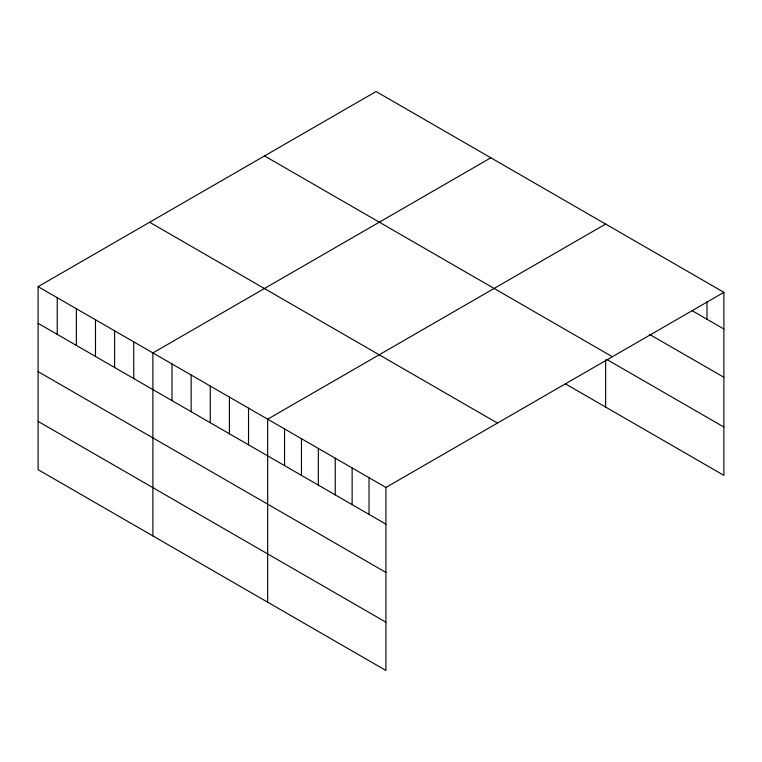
<?xml version="1.0" encoding="UTF-8"?>
<svg xmlns="http://www.w3.org/2000/svg" width="762" height="762" viewBox="0 0 762 762"><rect width="100%" height="100%" fill="white"/><g stroke="black" fill="none" stroke-linecap="round" stroke-linejoin="round"><path stroke-width="1.14" d="M38.1 286.645L385.924 487.461L385.924 670.474L38.1 469.659L38.1 286.645L376.076 91.526L723.9 292.341L723.9 475.355L565.366 383.819M490.852 157.791L152.886 352.92L152.886 535.934M605.638 224.057L267.662 419.186L267.662 602.199M385.924 487.461L723.9 292.341M692.096 310.658L723.9 329.013M649.367 334.28L723.9 377.304M264.538 155.915L612.372 356.73M606.628 359.359L723.9 427.063M149.628 222.256L497.462 423.072M38.1 323.326L385.924 524.142M38.1 371.618L385.924 572.433M38.1 421.376L385.924 622.192M707.003 301.514L707.003 319.259M605.638 359.931L605.638 407.07M369.037 477.707L369.037 514.388M352.139 467.954L352.139 504.634M335.242 458.2L335.242 494.881M318.345 448.447L318.345 485.127M301.457 438.693L301.457 475.374M284.559 428.939L284.559 465.62M248.536 408.146L248.536 444.817M229.41 397.097L229.41 433.778M210.274 386.048L210.274 422.729M191.148 375.009L191.148 411.69M172.012 363.96L172.012 400.641M133.75 341.871L133.75 378.552M114.624 330.832L114.624 367.503M95.488 319.783L95.488 356.464M76.362 308.734L76.362 345.415M57.226 297.694L57.226 334.375"/></g></svg>
